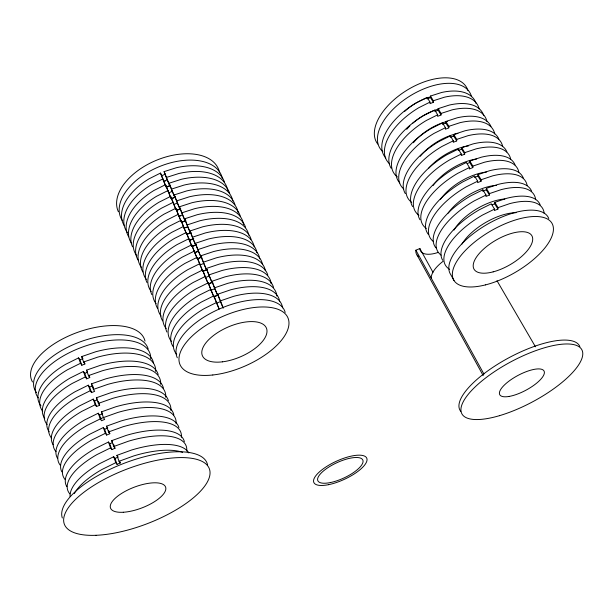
<?xml version="1.0" encoding="UTF-8"?>
<svg xmlns="http://www.w3.org/2000/svg" width="613" height="613" viewBox="0 0 613 613"><rect width="100%" height="100%" fill="white"/><g stroke="black" fill="none" stroke-linecap="round" stroke-linejoin="round"><path stroke-width="0.92" d="M399.783 182.958A53.821 27.401 -31.4 0 1 431.238 128.477L442.509 122.861L445.436 127.711L445.436 129.236L448.808 127.841L445.881 122.998L445.881 121.474L457.122 117.826A53.821 27.401 -31.4 0 1 490.982 126.584M448.808 127.841L448.816 126.324L445.881 121.474M450.34 137.373L450.348 135.864L438.992 141.519A54.189 27.003 -31.2 0 0 405.339 193.616M450.348 135.864L453.314 140.791L453.298 142.3L456.7 140.898L456.716 139.389L453.743 134.462L465.052 130.768A54.189 27.003 -31.2 0 1 498.898 139.174M456.7 140.898L453.727 135.979L453.743 134.462M412.603 206.581A54.572 26.581 -31.1 0 1 446.862 154.752L458.302 149.059L458.279 150.56L461.689 149.151L461.719 147.649L473.09 143.894A54.572 26.581 -31.1 0 1 506.92 151.947M458.302 149.059L461.313 154.062L461.282 155.549L464.7 154.131L464.738 152.645L461.719 147.649M419.966 219.73A54.948 26.152 -30.9 0 1 454.846 168.177L466.37 162.453L469.428 167.525L469.382 168.996L472.822 167.571L472.876 166.092L469.811 161.027L481.251 157.219A54.948 26.152 -30.9 0 1 515.058 164.897M472.822 167.571L469.765 162.506L469.811 161.027M428.41 234.411A55.339 25.708 -30.7 0 1 462.945 181.8L474.562 176.038L477.665 181.187L477.596 182.643L481.067 181.195L481.136 179.739L478.025 174.598L489.534 170.728A55.339 25.708 -30.7 0 1 523.31 178.031M481.067 181.195L477.956 176.061L478.025 174.598M482.799 191.271L482.875 189.823L471.167 195.624A55.737 25.248 -30.5 0 0 435.973 247.905M482.875 189.823L486.017 195.049L485.94 196.489L489.427 195.034L486.278 189.823L486.354 188.367L497.932 184.444A55.737 25.248 -30.5 0 1 531.678 191.356M489.427 195.034L489.519 193.585L486.354 188.367M442.693 260.287A56.135 24.773 -30.4 0 1 479.512 209.661L491.304 203.822L494.499 209.125L494.4 210.543L497.917 209.071L494.714 203.784L494.814 202.351L506.461 198.367A56.135 24.773 -30.4 0 1 540.168 204.865M497.917 209.071L498.024 207.646L494.814 202.351M224.519 182.39A54.756 31.684 -22.9 0 0 176.306 167.747L164.085 171.617L169.74 185.616L166.184 187.072L160.499 173.073L148.974 178.858A54.756 31.684 -22.9 0 0 124.125 225.438M163.004 178.85L151.449 184.651A54.917 31.524 -22.9 0 0 127.458 232.687M229.706 193.501A55.086 31.355 -22.9 0 0 181.425 179.272L169.134 183.195L174.789 197.187L171.211 198.65L165.533 184.666L153.94 190.474A55.086 31.355 -22.9 0 0 128.738 236.871M168.077 190.513L156.438 196.344A55.247 31.186 -23 0 0 131.557 243.407M170.629 196.398L175.939 209.531L170.629 196.398L158.959 202.244A55.415 31.018 -23 0 0 132.554 246.847M173.203 202.321L161.495 208.182A55.584 30.842 -23 0 0 136.783 255.782M240.265 216.136A55.752 30.665 -23 0 0 191.861 202.757L179.44 206.78L185.08 220.757L181.463 222.243L175.793 208.274L164.046 214.159A55.752 30.665 -23 0 0 138.124 260.142M178.398 214.274L166.613 220.167A55.921 30.489 -23.1 0 0 141.534 267.536M245.644 227.661A56.09 30.305 -23.1 0 0 197.179 214.726L184.689 218.803L190.321 232.764L186.681 234.258L181.019 220.312L169.196 226.22A56.09 30.305 -23.1 0 0 142.913 271.996M385.769 157.962A53.093 28.16 -31.8 0 1 416.051 102.938L427.154 97.39L430.004 102.11L418.871 107.673A53.231 28.022 -31.7 0 0 389.692 163.901M183.662 226.381L171.801 232.312A56.266 30.121 -23.1 0 0 146.338 279.436M251.085 239.323A56.434 29.937 -23.2 0 0 202.566 226.848L190.007 230.978L195.624 244.924L191.969 246.434L186.314 232.496L174.414 238.442A56.434 29.937 -23.2 0 0 146.921 282.463M188.988 238.649L177.05 244.61A56.611 29.746 -23.2 0 0 151.204 291.489M391.109 168.207A53.454 27.792 -31.6 0 1 423.591 115.619L434.778 110.033L437.659 114.823L426.449 120.416A53.592 27.646 -31.5 0 0 397.4 176.942M256.977 252.809A56.787 29.554 -23.2 0 0 208.022 239.124L195.394 243.307L201.003 257.238L197.325 258.763L191.677 244.84L179.701 250.817A56.787 29.554 -23.2 0 0 151.825 294.623M194.39 251.069L182.368 257.062A56.963 29.355 -23.2 0 0 156.123 303.68M445.436 127.711L434.134 133.343A53.959 27.256 -31.4 0 0 403.76 188.98M202.42 270.402L197.118 257.345L185.057 263.352A57.139 29.156 -23.3 0 0 157.61 308.431M199.861 263.659L187.754 269.682A57.316 28.957 -23.3 0 0 161.112 316.032M453.314 140.791L441.935 146.461A54.335 26.849 -31.2 0 0 411.645 202.336M267.82 275.183A57.492 28.75 -23.3 0 0 219.148 264.157L206.382 268.448L211.968 282.348L208.236 283.896L202.619 270.011L190.474 276.057A57.492 28.75 -23.3 0 0 162.637 320.875M205.401 276.409L193.218 282.463A57.676 28.543 -23.3 0 0 166.161 328.537M461.313 154.062L449.842 159.763A54.71 26.428 -31 0 0 418.917 215.301M273.536 287.436A57.852 28.328 -23.4 0 0 224.818 276.923L211.975 281.267L217.554 295.144L213.807 296.707L208.198 282.846L195.968 288.922A57.852 28.328 -23.4 0 0 166.92 332.039M211.01 289.321L198.742 295.42A58.036 28.114 -23.4 0 0 171.54 341.518M84.257 362.176L84.9 363.969L81.835 365.248L79.92 359.862L78.602 357.877L65.583 364.344A60.664 28.267 -19.7 0 0 40.933 405.798M469.428 167.525L457.873 173.264A55.093 25.991 -30.8 0 0 426.288 228.434M219.14 308.883L213.845 295.849L201.539 301.956A58.22 27.899 -23.4 0 0 172.989 346.414M81.835 365.248L80.518 363.279L67.468 369.762A60.817 28.091 -19.8 0 0 42.672 411.101M216.696 302.416L204.351 308.546A58.404 27.677 -23.4 0 0 176.72 354.329M88.916 375.21L89.751 377.554L86.671 378.842L84.724 373.386L83.414 371.44L70.311 377.937A61.047 27.815 -19.9 0 0 44.734 418.35M477.665 181.187L466.018 186.965A55.484 25.539 -30.7 0 0 433.062 241.231M86.671 378.842L85.36 376.911L72.219 383.431A61.2 27.631 -19.9 0 0 47.071 424.464M163.472 388.397A61.438 27.355 -20 0 0 105.62 378.903L91.406 383.868L93.383 389.416L94.663 391.316L91.559 392.619L89.598 387.087L88.295 385.179L75.1 391.715A61.438 27.355 -20 0 0 49.17 431.828M91.559 392.619L90.264 390.726L77.031 397.278A61.591 27.164 -20.1 0 0 51.523 437.996M486.017 195.049L474.286 200.865A55.883 25.072 -30.5 0 0 441.138 255.131M98.218 401.262L99.643 405.262L96.525 406.58L94.532 400.971L93.237 399.101L79.951 405.676A61.836 26.88 -20.2 0 0 53.147 444.731M96.525 406.58L95.237 404.726L81.912 411.315A61.99 26.681 -20.2 0 0 56.028 451.704M494.499 209.125L482.676 214.971A56.289 24.589 -30.3 0 0 449.651 269.368M100.976 419.108L99.536 415.047L98.249 413.216L84.87 419.828A62.235 26.382 -20.3 0 0 57.699 458.585M108.639 430.441L109.811 433.728L106.647 435.069L104.601 429.315L103.329 427.522L89.858 434.173A62.641 25.876 -20.5 0 0 61.867 471.864M106.647 435.069L105.382 433.299L91.873 439.965A62.81 25.669 -20.5 0 0 65.223 479.657M113.512 444.088L114.999 448.256L111.819 449.613L109.742 443.774L108.478 442.019L94.915 448.716A63.055 25.355 -20.6 0 0 66.848 486.622M111.819 449.613L110.562 447.881L96.954 454.585A63.223 25.141 -20.7 0 0 69.913 493.917M119.658 461.298L120.263 462.984L117.052 464.355L114.953 458.432L113.696 456.723L100.034 463.451A63.476 24.811 -20.8 0 0 70.097 496.576M117.052 464.355L115.811 462.662L102.103 469.412A63.645 24.589 -20.8 0 0 74.326 493.572M114.953 458.432L118.148 457.068L116.907 455.359L131.55 450.034A63.476 24.811 -20.8 0 1 188.773 452.907M109.742 443.774L112.125 442.762M99.536 415.047L102.67 413.721M104.601 429.315L107.758 427.974L106.493 426.181L120.96 421.001A62.641 25.876 -20.5 0 1 178.912 427.575M94.532 400.971L96.869 399.99M84.724 373.386L87.031 372.42M492.093 204.88L494.714 203.784M89.598 387.087L92.693 385.784L93.536 388.159M418.342 256.326A27.823 12.72 -29.4 0 1 415.89 250.196L419.859 248.526L432.962 272.279M474.5 177.502L477.956 176.061M213.807 296.707L211.01 290.278L214.749 288.723L211.975 281.267M483.665 190.911L486.278 189.823M79.92 359.862L82.977 358.59M279.697 301.642A58.22 27.899 -23.4 0 0 230.557 289.849L217.653 294.255L220.374 301.604L216.611 303.182L219.086 308.875M262.548 264.739A57.139 29.156 -23.3 0 0 213.546 251.56L200.849 255.797L203.715 263.452L200.022 264.985L202.068 269.682M202.742 271.245L206.451 269.712L200.849 255.797M467.19 163.579L469.765 162.506M206.382 268.448L209.194 276.011L205.485 277.551L202.619 270.011M190.007 230.978L192.965 238.825L189.317 240.327L186.314 232.496M451.183 137.028L453.727 135.979M197.325 258.763L194.635 252.579L198.305 251.062L195.394 243.307M483.734 115.711A53.454 27.792 -31.6 0 0 449.314 105.068L438.126 108.662L441.023 113.443L441.031 114.976L437.674 116.355L437.659 114.823M186.681 234.258L184.061 228.235L187.685 226.741L184.689 218.803M442.509 124.385L445.881 122.998M427.192 98.946L430.51 97.582L430.487 96.034L441.605 92.494A53.093 28.16 -31.8 0 1 476.048 103.474M173.747 204.489L177.333 203.026L174.261 194.911L186.613 190.942A55.415 31.018 -23 0 1 234.955 204.75M430.487 96.034L433.337 100.747L433.36 102.294L430.035 103.658L430.004 102.11M176.306 210.374L179.9 208.895L174.261 194.911M179.44 206.78L182.482 214.811L178.873 216.289L175.793 208.274M434.801 111.574L438.142 110.202L438.126 108.662M160.499 173.073L163.694 181.333L167.234 179.893L169.74 185.616M174.789 197.187L172.253 191.386L168.69 192.842L165.533 184.666M116.907 455.359L119.029 461.29L133.703 455.934A63.645 24.589 -20.8 0 1 182.651 452.356M114.999 448.256L113.757 446.517L111.666 440.67L126.217 435.414A63.055 25.355 -20.6 0 1 184.352 441.613M113.757 446.517L128.339 441.237A63.223 25.141 -20.7 0 1 186.72 450.992M106.493 426.181L108.555 431.95L123.06 426.74A62.81 25.669 -20.5 0 1 181.379 437.299M98.249 413.216L100.271 418.909L101.551 420.733L104.693 419.399L103.428 417.576L101.398 411.882L115.78 406.779A62.235 26.382 -20.3 0 1 173.831 414.894M168.406 400.703A61.836 26.88 -20.2 0 0 110.662 392.749L96.364 397.783L98.371 403.4L112.7 398.335A61.99 26.681 -20.2 0 1 170.889 410.434M93.383 389.416L107.627 384.42A61.591 27.164 -20.1 0 1 165.748 397.262M158.169 374.512A61.047 27.815 -19.9 0 0 100.639 365.241L86.502 370.145L88.456 375.616L102.624 370.681A61.2 27.631 -19.9 0 1 160.675 384.244M84.9 363.969L83.598 361.992L81.675 356.597L95.72 351.762A60.664 28.267 -19.7 0 1 153.541 363.471M83.598 361.992L97.682 357.134A60.817 28.091 -19.8 0 1 155.656 371.394M217.653 294.255L220.519 300.822L233.461 296.378A58.404 27.677 -23.4 0 1 282.608 307.887M498.024 207.646L509.687 203.639A56.289 24.589 -30.3 0 1 544.129 213.255M489.519 193.585L501.112 189.647A55.883 25.072 -30.5 0 1 535.632 199.715M214.803 287.742L227.676 283.367A58.036 28.114 -23.4 0 1 276.869 296.056M481.136 179.739L492.668 175.854A55.484 25.539 -30.7 0 1 527.134 185.486M209.171 274.839L221.967 270.517A57.676 28.543 -23.3 0 1 271.138 283.758M203.608 262.103L216.335 257.835A57.316 28.957 -23.3 0 1 265.352 270.762M472.876 166.092L484.347 162.261A55.093 25.991 -30.8 0 1 518.866 172.322M464.738 152.645L476.14 148.867A54.71 26.428 -31 0 1 510.713 159.334M198.114 249.529L210.772 245.323A56.963 29.355 -23.2 0 1 259.751 258.755M192.697 237.124L205.286 232.971A56.611 29.746 -23.2 0 1 254.219 246.893M187.34 224.871L199.869 220.772A56.266 30.121 -23.1 0 1 248.755 235.177M456.716 139.389L468.056 135.672A54.335 26.849 -31.2 0 1 502.675 146.53M182.061 212.772L194.513 208.726A55.921 30.489 -23.1 0 1 243.499 224.496M448.816 126.324L460.087 122.661A53.959 27.256 -31.4 0 1 494.745 133.91M441.023 113.443L452.225 109.834A53.592 27.646 -31.5 0 1 486.929 121.451M176.843 200.826L189.233 196.834A55.584 30.842 -23 0 1 238.173 213.071M171.686 189.034L184.015 185.088A55.247 31.186 -23 0 1 232.756 200.872M433.337 100.747L444.479 97.183A53.231 28.022 -31.7 0 1 479.144 108.861M166.598 177.387L178.858 173.494A54.917 31.524 -22.9 0 1 227.699 190.62M119.029 461.29L120.263 462.984M111.666 440.67L112.501 441.835M108.555 431.95L109.811 433.728M101.398 411.882L102.241 413.108M98.371 403.4L99.643 405.262M96.364 397.783L97.222 399.032M91.406 383.868L92.264 385.148M88.456 375.616L89.751 377.554M86.502 370.145L87.368 371.447M81.675 356.597L82.54 357.923M430.51 97.582L433.36 102.294M438.142 110.202L441.031 114.976M461.689 149.151L464.7 154.131M496.99 280.708L535.463 346.805M454.011 280.493L450.486 274.195A56.542 24.282 -30.2 0 1 488.362 223.684A56.542 24.282 -30.2 0 1 548.781 218.58M415.89 250.196L483.956 374.114M417.116 255.138L483.213 375.639M177.333 203.026L179.9 208.895M182.482 214.811L185.08 220.757M187.685 226.741L190.321 232.764M192.965 238.825L195.624 244.924M198.305 251.062L201.003 257.238M203.715 263.452L206.451 269.712M209.194 276.011L211.968 282.348M214.749 288.723L217.554 295.144M220.374 301.604L223.216 308.109L220.519 300.822M163.694 181.333L166.184 187.072M169.05 193.67L171.211 198.65M179.241 217.14L181.463 222.243M189.693 241.2L191.969 246.434M205.83 278.348L207.891 283.106M181.019 220.312L184.061 228.235M169.134 183.195L172.253 191.386M197.118 257.345L199.7 264.134M164.085 171.617L167.234 179.893M191.677 244.84L194.635 252.579M208.198 282.846L211.01 290.278M213.845 295.849L216.305 302.362M78.602 357.877L80.518 363.279M83.414 371.44L85.36 376.911M88.295 385.179L90.264 390.726M93.237 399.101L95.237 404.726M103.329 427.522L105.382 433.299M108.478 442.019L110.562 447.881M113.696 456.723L115.811 462.662M413.415 142.745A37.339 19.256 -31.5 0 1 447.436 121.313M420.234 156.315A37.592 18.98 -31.4 0 1 457.934 133.442M428.395 168.567A37.853 18.697 -31.2 0 1 468.608 145.886M406.703 129.351A37.087 19.516 -31.7 0 1 409.898 125.872M412.672 123.267A37.087 19.516 -31.7 0 1 438.946 108.961M377.807 144.109A52.718 28.55 -32 0 1 408.258 89.429A52.718 28.55 -32 0 1 467.918 90.532M448.141 213.132A38.657 17.785 -30.6 0 1 496.476 185.325M453.995 230.105A38.933 17.463 -30.5 0 1 504.821 198.964M433.069 185.563A38.113 18.405 -31 0 1 476.585 158.982M440.326 199.585A38.381 18.099 -30.8 0 1 486.507 172.023M462.003 244.028A39.209 17.126 -30.3 0 1 516.108 212.696M382.803 151.61A52.871 28.39 -31.9 0 1 410.036 95.934A52.871 28.39 -31.9 0 1 471.527 96.739M404.649 111.428A36.834 19.769 -31.9 0 1 430.556 96.785M181.67 222.419A40.742 22.198 -23.1 0 1 185.892 220.711M185.954 227.691A40.864 22.068 -23.1 0 1 187.647 227.017M163.901 181.517A39.891 23.072 -22.9 0 1 165.548 180.827M192.175 246.602A41.24 21.662 -23.2 0 1 196.451 244.871M189.524 240.495A41.109 21.8 -23.2 0 1 193.785 238.771M186.888 234.434A40.987 21.938 -23.1 0 1 191.141 232.71M197.532 258.931A41.492 21.378 -23.2 0 1 201.83 257.176M194.842 252.748A41.37 21.516 -23.2 0 1 198.267 251.33M202.957 271.413A41.753 21.087 -23.3 0 1 207.278 269.643M208.443 284.057A42.013 20.781 -23.3 0 1 212.795 282.271M176.513 210.55A40.489 22.459 -23 0 1 180.712 208.857M179.088 216.466A40.611 22.329 -23 0 1 180.758 215.753M166.391 187.256A40.006 22.957 -22.9 0 1 170.544 185.593M171.425 198.827A40.251 22.712 -23 0 1 175.602 197.156M161.426 175.816A39.776 23.187 -22.8 0 1 165.556 174.169M177.303 357.777A58.595 27.455 -23.5 0 1 221.216 308.193A58.595 27.455 -23.5 0 1 285.191 312.408M118.409 211.799A54.411 32.022 -22.8 0 1 158.2 159.556A54.411 32.022 -22.8 0 1 219.531 172.521M214.014 296.868A42.282 20.474 -23.4 0 1 218.389 295.068M122.339 220.565A54.595 31.845 -22.8 0 1 158.79 166.851A54.595 31.845 -22.8 0 1 222.396 178.674M36.619 392.672A60.281 28.704 -19.6 0 1 77.79 342.774A60.281 28.704 -19.6 0 1 148.185 348.973M62.334 517.993A77.391 29.393 -20.9 0 1 127.136 462.164A77.391 29.393 -20.9 0 1 207.585 464.983M38.335 397.906A60.434 28.527 -19.6 0 1 84.272 346.399A60.434 28.527 -19.6 0 1 150.706 358.705M60.595 465.589A62.396 26.183 -20.4 0 1 86.854 425.545L101.796 418.158L117.842 412.442A62.396 26.183 -20.4 0 1 176.1 423.782M32.527 381.976A60.02 29.003 -19.5 0 1 77.238 332.484A60.02 29.003 -19.5 0 1 144.99 341.104M460.8 411.384A67.874 22.942 -28.2 0 1 507.694 358.406A67.874 22.942 -28.2 0 1 579.86 346.575M438.287 252.372A23.355 10.697 -29.4 0 1 420.687 251.246M420.257 250.426A23.355 10.697 -29.4 0 1 419.859 248.526M431.207 278.08A28.152 12.222 -29.1 0 1 443.13 261.261M330.338 482.577A24.742 8.406 -24.8 0 0 363.011 460.7A24.742 8.406 -24.8 0 0 327.626 467.849A24.742 8.406 -24.8 0 0 330.338 482.577M328.468 484.691A29.11 9.892 -24.8 0 0 366.988 458.968A29.11 9.892 -24.8 0 0 325.426 467.298A29.11 9.892 -24.8 0 0 328.468 484.691M493.166 271.858A33.401 14.153 -30.1 0 0 532.176 236.357A33.401 14.153 -30.1 0 0 483.511 249.154A33.401 14.153 -30.1 0 0 493.166 271.858M485.458 284.899A56.725 24.053 -30.1 0 0 552.681 224.779A56.725 24.053 -30.1 0 0 470.546 245.499A56.725 24.053 -30.1 0 0 485.458 284.899M222.389 361.839A34.857 16.114 -23.5 0 0 266.647 328.76A34.857 16.114 -23.5 0 0 214.129 335.035A34.857 16.114 -23.5 0 0 222.389 361.839M212.811 374.987A58.802 27.194 -23.5 0 0 288.524 319.542A58.802 27.194 -23.5 0 0 200.581 329.058A58.802 27.194 -23.5 0 0 212.811 374.987M96.011 535.295A77.598 29.117 -21 0 0 209.868 475.029A77.598 29.117 -21 0 0 104.608 479.174A77.598 29.117 -21 0 0 96.011 535.295M123.313 512.253A29.478 11.049 -21 0 0 165.832 488.998A29.478 11.049 -21 0 0 124.983 491.442A29.478 11.049 -21 0 0 123.313 512.253M509.081 396.442A25.102 8.39 -28.1 0 0 544.313 373.309A25.102 8.39 -28.1 0 0 512.322 378.78A25.102 8.39 -28.1 0 0 509.081 396.442M499.403 415.691A68.005 22.765 -28.1 0 0 582.105 350.299A68.005 22.765 -28.1 0 0 484.017 379.232A68.005 22.765 -28.1 0 0 499.403 415.691"/></g></svg>
